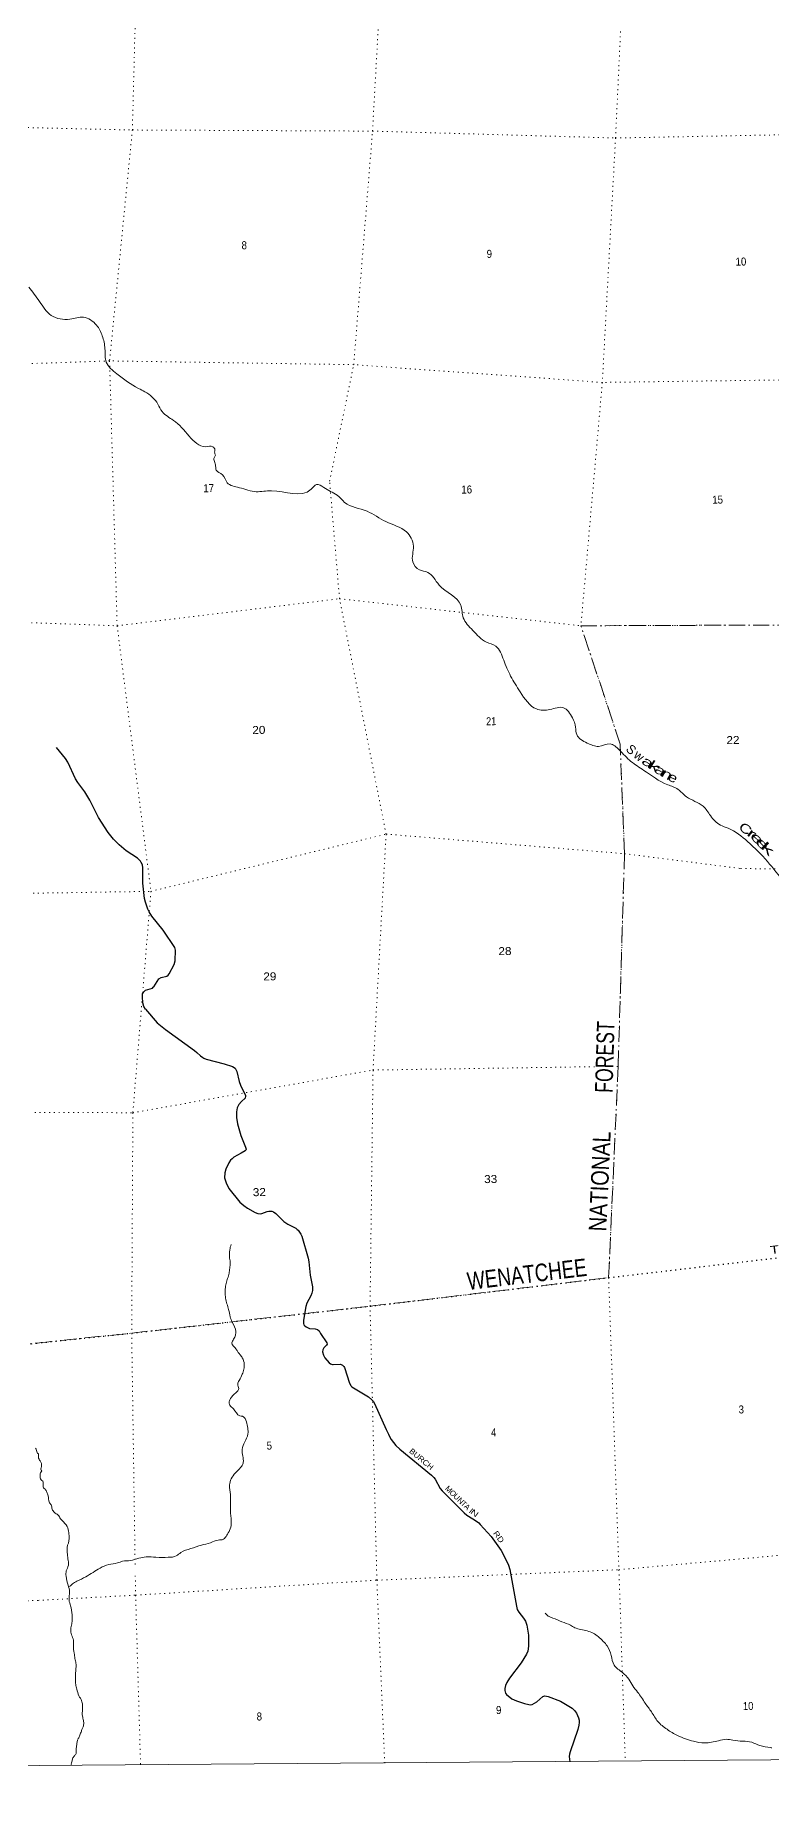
# Model space of a CAD drawing. Header units: feet. Extents: x -3 to 248627, y 0 to 184934.
# Drawn here: x 155303 to 171430, y 0 to 38384 of the extents above; entities that cross this region are included whole.
import ezdxf
from ezdxf.enums import TextEntityAlignment as Align

# ---------------------------------------------------------------- set-up
doc = ezdxf.new("R2010")
doc.units = ezdxf.units.FT
doc.header["$LTSCALE"] = 70
doc.linetypes.add('DOT_DASHED', pattern=[7.7, 5, -1.2, 0.3, -1.2])
doc.linetypes.add('DOTTED', pattern=[1.5, 0.3, -1.2])
for name, color, linetype, lineweight in [('29', 7, 'Continuous', 25), ('30', 7, 'Continuous', 35), ('39', 7, 'Continuous', 13), ('4', 7, 'Continuous', 13), ('44', 7, 'DOT_DASHED', 13), ('6', 7, 'DOTTED', 25), ('7', 7, 'DOTTED', 13)]:
    doc.layers.add(name, color=color, linetype=linetype, lineweight=lineweight)
doc.layers.add('41', color=7, linetype='Continuous')

msp = doc.modelspace()

# ---------------------------------------------------------------- linework, layer by layer
at = {"layer": '29'}
for points in [[(157719.74, 17077.8), (157686.5, 17136.63), (157664.55, 17213.51), (157651.64, 17347.78), (157657.24, 17411.18), (157683.96, 17454.89), (157719.42, 17491.71), (157870.02, 17535.97), (157891.36, 17557.6), (157905.99, 17568.58), (158013.44, 17743.24), (158063.29, 17773.57), (158183.8, 17799.95), (158213.27, 17824.82), (158238.88, 17854.1), (158348.63, 18051.77), (158371.27, 18134.61), (158377.89, 18370.24), (158361.9, 18426.28), (158108.95, 18805.11), (157861.36, 19111.57), (157801.74, 19208.52), (157772.47, 19267.09), (157716.55, 19421.47), (157699.31, 19501.36), (157660.62, 19833.24), (157662.73, 20167.58), (157655.41, 20237.13), (157628.19, 20283.57), (157611.52, 20317.66), (157542.01, 20383.55), (157294.71, 20544.55), (157143.27, 20669.08), (157020.73, 20793.54), (156906.36, 20939.61), (156692.64, 21268.67), (156500.1, 21652.37), (156389.97, 21829.94), (156236.92, 22039.11), (156184.84, 22118.67), (156021.17, 22478.83), (155972.66, 22557.93), (155775.27, 22803.42)], [(157719.74, 17077.8), (157973.06, 16781.72), (158155.97, 16635.29), (158792.49, 16170.41), (158840.05, 16130.14), (158924.19, 16056.92), (158975.4, 16020.32), (158997.35, 16005.68), (159048.57, 15983.71), (159443.66, 15881.21), (159626.57, 15822.64), (159679.6, 15786.05), (159721.68, 15712.82), (159771.06, 15493.2), (159802.16, 15412.66), (159860.69, 15288.2), (159906.41, 15193.04), (159911.9, 15171.07), (159899.09, 15130.81), (159824.11, 15061.24), (159763.74, 14995.36), (159729, 14922.14), (159708.87, 14834.3), (159714.36, 14709.82), (159732.64, 14570.73), (159809.48, 14314.48), (159911.91, 14058.23), (159924.7, 14017.99), (159917.39, 13996.02), (159904.59, 13977.7), (159816.79, 13926.45), (159655.83, 13838.6), (159613.76, 13805.67), (159580.83, 13772.73), (159540.59, 13717.82), (159474.74, 13575.06), (159456.45, 13494.52), (159450.97, 13384.69), (159482.06, 13278.55), (159546.09, 13157.73), (159787.53, 12857.56), (159871.66, 12784.37), (159955.8, 12725.78), (160120.42, 12626.96), (160175.29, 12608.66), (160226.51, 12601.32), (160266.75, 12605), (160380.15, 12652.57), (160416.73, 12659.91), (160482.58, 12656.25), (160522.82, 12641.6), (160570.38, 12608.64), (160747.8, 12432.96), (160791.7, 12403.67), (160837.49, 12376.49)], [(160837.49, 12376.49), (161007.53, 12290.2), (161042.29, 12260.91), (161060.58, 12242.61), (161117.28, 12158.41), (161141.06, 12110.83), (161280.07, 11631.29), (161292.87, 11550.75), (161322.14, 11257.91), (161373.35, 11001.67), (161373.35, 10921.13), (161362.38, 10866.23), (161336.77, 10803.99), (161248.97, 10646.59), (161227.03, 10577.03), (161175.81, 10276.87), (161175.81, 10203.66), (161188.61, 10174.38), (161197.76, 10159.73), (161234.34, 10126.79), (161307.51, 10093.84), (161431.88, 10086.51), (161483.1, 10071.87), (161517.85, 10042.6), (161548.95, 9984.02), (161686.13, 9782.7), (161693.45, 9753.41), (161680.64, 9727.78), (161622.11, 9669.21), (161598.33, 9628.95), (161592.85, 9581.35), (161612.96, 9508.15), (161644.06, 9449.57), (161739.17, 9339.75), (161770.27, 9317.8), (161809.6, 9305), (161826.97, 9303.15), (161980.61, 9310.47), (162005.31, 9305), (162031.83, 9292.18), (162061.09, 9259.22), (162072.99, 9237.28), (162185.47, 8900.48), (162211.08, 8847.43), (162222.06, 8834.62), (162236.69, 8819.95), (162602.51, 8600.31), (162674.76, 8532.63), (162704.03, 8499.68), (162734.2, 8453.89), (162990.28, 7882.83), (163035.09, 7782.2), (163045.15, 7756.58)], [(163045.15, 7756.58), (163100.03, 7663.23), (163145.76, 7601), (163202.46, 7535.11), (163284.78, 7454.58), (163979.84, 6883.52), (164032.88, 6832.27), (164060.32, 6795.67), (164170.06, 6590.67), (164212.13, 6539.42), (164301.76, 6451.57), (164696.84, 6059.88), (164755.38, 6012.3), (164886.15, 5928.12), (164985.84, 5865.87), (165016.02, 5840.26), (165048.03, 5807.3), (165282.16, 5543.74), (165501.65, 5236.25), (165620.54, 5012.94), (165668.1, 4917.76), (165691.88, 4818.94), (165838.21, 4020.92), (165856.49, 3947.7), (165889.42, 3889.14), (165991.85, 3757.36), (166035.75, 3687.8), (166065.02, 3603.61), (166104.88, 3384.23)], [(166104.88, 3384.23), (166105.26, 3244.86), (166099.77, 3142.37), (166086.96, 3036.21), (166055.87, 2966.66), (165938.81, 2776.31), (165690.05, 2446.85), (165631.51, 2348.01), (165602.25, 2285.79), (165587.61, 2216.23), (165587.61, 2172.3), (165602.25, 2117.39), (165624.2, 2088.11), (165741.26, 1992.94), (165836.37, 1945.34), (166011.97, 1890.44), (166107.08, 1864.81), (166143.66, 1861.15), (166180.25, 1868.48), (166282.68, 1927.05), (166414.38, 2044.19), (166461.93, 2055.16), (166531.44, 2044.19), (166802.15, 1941.69), (167058.22, 1787.94), (167107.6, 1740.35), (167151.5, 1678.12), (167199.06, 1575.62), (167210.03, 1528.03), (167211.87, 1473.13), (167206.37, 1414.55), (167182.6, 1319.38), (167014.32, 836.18), (166997.86, 784.93), (166992.37, 733.69), (167010.52, 617.25)]]:
    msp.add_lwpolyline(points, dxfattribs=at)
at = {"layer": '39'}
msp.add_lwpolyline([(156095.12, 562.85), (156094.45, 552.41), (156097.22, 539.21)], dxfattribs=at)
for points in [[(155167.2, 32874.11), (155397.84, 32558.16), (155658.37, 32252.46), (156066.02, 32170.68), (156363, 32211.88), (156649.47, 32039.49), (156774.05, 31806.01), (156833.14, 31519.08), (156862.07, 31231.65), (157093.59, 30977.8), (157565.58, 30655.5), (157707.58, 30583.37), (157991.67, 30312.29), (158082.9, 30148.71), (158331.47, 29957.57), (158677.13, 29613.02), (159036.99, 29381.45), (159195.94, 29378.07), (159239.24, 29314.36), (159230.09, 29259.85), (159249.26, 29195.74), (159222.05, 29138.91), (159227.42, 29058.46), (159255.27, 28956.25), (159268.78, 28869.9), (159403.27, 28765.44), (159508.71, 28594.05), (159774.03, 28483.72), (160143.54, 28397.28), (160477.08, 28416.94), (161345.35, 28453.6), (161464.39, 28552.23), (161620.29, 28490.41), (161768.55, 28404.29), (161916.74, 28322.21), (162078.28, 28163.84), (162570.28, 27968.71), (162978.33, 27741.97), (163430.59, 27517.99), (163584.59, 27208.49), (163570.3, 26859.94), (163713.94, 26689.18), (163897.92, 26631.86), (164145.92, 26354.13), (164619.87, 25915.08), (164674.77, 25638.15), (164884.5, 25363.8), (165182.44, 25107.04), (165385.06, 25017.81), (165559.1, 24712.67), (165711.72, 24364.89), (165920.69, 24016.04), (166276.84, 23645.49), (166570.71, 23632.28), (166869.73, 23671.51), (167062.44, 23453.26), (167134.26, 23247.08), (167157.12, 23082.36), (167389.47, 22899), (167638.07, 22826.64), (167886.6, 22879.12), (168085.83, 22751.58), (168345.49, 22498.2), (168624.32, 22301.52), (169148.5, 21986.13), (169375.45, 21885.22), (169557.13, 21725.18), (169924.63, 21517.9), (170084.96, 21311.19), (170301.59, 21105.41), (170473.75, 21033.79), (170898.96, 20742.92), (171332.63, 20307.22), (171702.25, 19852.33), (171989.93, 19607.48), (172352.67, 19444.42), (172449.4, 19192.35), (172727.05, 19066.12), (172998.94, 19044.49), (173319.26, 18771.99), (173570.91, 18637.27), (173936.61, 18297.08), (174233.43, 18227.55), (174773.59, 18039.26), (175116.49, 18101.36), (175268.53, 18029.41), (175357.32, 17771.17), (175478.88, 17477.23), (175639.98, 17224.22), (175750.31, 17121.37), (175840.49, 17020.19), (175973.61, 16975.94)], [(156060.24, 4449.25), (156122.21, 4506.16), (156220.41, 4563.36), (156412.93, 4661.62), (156571.23, 4757.59), (156725.5, 4853.52), (156914.18, 4927.59), (157107.17, 4965.44), (157219.64, 5000.61), (157386.62, 5018.11), (157577.5, 5068.03), (157732.3, 5097.51), (157949.82, 5089.25), (158215.61, 5087.43), (158394.55, 5119.12), (158492.65, 5190.42), (158711.43, 5276.82), (158942.37, 5353.25), (159143.28, 5407.28), (159307.93, 5465.04), (159426.58, 5482.13), (159498.38, 5569.33), (159561.95, 5676.59), (159595.01, 5823.87), (159583.12, 6053.35), (159579.11, 6305.04), (159577.88, 6460.1), (159560.11, 6669.39), (159597.28, 6806.64), (159688.9, 6932.26), (159802.7, 7054.03), (159858.32, 7149.15), (159860.22, 7163.26), (159849.05, 7302.12), (159837.82, 7449.04), (159890.9, 7610.58), (159961.99, 7786.38), (159956.94, 7915.22), (159931.69, 8051.95), (159844.16, 8172.05), (159783.67, 8183.63), (159643.53, 8335.52), (159562.36, 8415.4), (159553.67, 8495.88), (159581.34, 8560.55), (159697.12, 8686.37), (159760.78, 8783.56), (159737.93, 8871.98), (159769.47, 8956.83), (159836.86, 9092.31), (159872.23, 9201.35), (159881.39, 9316.22), (159838.02, 9452.8), (159787.11, 9524.87), (159740.36, 9580.87), (159705.67, 9638.98), (159611.92, 9781.19), (159647.57, 9855.99), (159689.11, 9948.98), (159696.57, 10023.55), (159618.42, 10230.32), (159573.19, 10348.76), (159539.71, 10507.58), (159502.5, 10630.11), (159473.29, 10758.76), (159460.21, 10883.5), (159463.67, 10956.03), (159484.84, 11079.05), (159516.19, 11188.06), (159549.49, 11305.14), (159555.16, 11351.5), (159564.75, 11412), (159575.95, 11522.85), (159561.01, 11629.46), (159563.59, 11810.72), (159592.83, 11931.8)], [(156095.12, 562.85), (156110.81, 615.34), (156124.33, 687.95), (156164.15, 744.67), (156199.96, 799.34), (156203.7, 835.62), (156203.28, 887.98), (156214.6, 984.74), (156245.77, 1115.9), (156249.73, 1123.98), (156281.39, 1194.73), (156316.92, 1283.63), (156342.55, 1352.32), (156358.43, 1380.64), (156366.15, 1423), (156363.37, 1519.64), (156340.47, 1614.1), (156341.3, 1763.13), (156340.55, 1857.77), (156321.68, 1952.27), (156264.46, 2058.52), (156217, 2203.12), (156194.03, 2307.65), (156191.05, 2428.46), (156190.05, 2555.32), (156200.62, 2744.71), (156181.69, 2847.26), (156162.63, 2965.91), (156149.95, 3040.32), (156145.19, 3132.92), (156142.04, 3275.87), (156123.48, 3332.1), (156086.31, 3448.6), (156093.34, 3577.54), (156114.65, 3682.44), (156113.47, 3831.45), (156081.71, 4028.54), (156046.52, 4149.08), (156059.13, 4336.47), (156025.79, 4477.16), (155981.96, 4672.14), (155987.03, 4795.02), (156032.41, 4912.2), (156027.53, 5018.9), (156010.34, 5155.69), (156005.15, 5302.66), (156049.9, 5498.37), (156049.89, 5500.39), (156040.83, 5627.18), (156003.52, 5761.8), (155897.8, 5889.81), (155863.27, 5927.78), (155804.18, 6015.9), (155727.26, 6067.62), (155678.35, 6141.73), (155653.44, 6236.17), (155612.69, 6296.24), (155591.47, 6433.01), (155558.62, 6513.29), (155521.88, 6575.41), (155485.4, 6605.32), (155481.04, 6647.57), (155478.47, 6718.03), (155478.37, 6730.12), (155421.42, 6802.14), (155414.57, 6904.79), (155414.49, 6914.86), (155444.1, 6989.61), (155440.05, 6991.59), (155443.44, 7072.18), (155416.29, 7194.79), (155375.29, 7287.09), (155364.63, 7361.51), (155362.64, 7359.48), (155337.96, 7423.72), (155311.38, 7475.86)], [(171429.98, 920.86), (171398.48, 925.66), (171166.56, 972.06), (170990.84, 1041.09), (170791.32, 1065.61), (170575.7, 1087.98), (170432.6, 1106.93), (170261.7, 1075.3), (169954.02, 1028.44), (169714.13, 1064.71), (169364.82, 1188.68), (169134.2, 1325.72), (168933.51, 1497.24), (168794.94, 1705.53), (168656.5, 1897.7), (168491.48, 2140), (168383.71, 2274.04), (168297.97, 2422.35), (168159.91, 2566.19), (167977.38, 2731.83), (167911.3, 2940.71), (167825.07, 3149.44), (167739.73, 3247.4), (167628.15, 3353.21), (167518.84, 3426.81), (167387.58, 3476.07), (167115.19, 3548.32), (167022.16, 3599.9), (166834.28, 3678.89), (166632.29, 3759.78), (166533.29, 3803.26), (166470.36, 3867.18)]]:
    msp.add_spline(points, degree=3, dxfattribs=at)
at = {"layer": '4'}
msp.add_lwpolyline([(0, 183577.08), (30826.42, 183598.29), (61611.62, 183645.77), (92479.02, 183767.9), (123305.1, 183916.31), (154130.93, 184107.12), (184956.47, 184340.33), (215781.67, 184615.95), (246606.46, 184933.96), (248626.55, 1367.98), (217549.25, 1047.36), (186473.05, 772.71), (155393.5, 534.37), (124315.15, 341.99), (93236.57, 192.37), (62157.81, 85.49), (31078.95, 21.37), (0, -0.01)], close=True, dxfattribs=at)
msp.add_lwpolyline([(0, 183577.08), (30826.42, 183598.29), (61611.62, 183645.77), (92479.02, 183767.9), (123305.1, 183916.31), (154130.93, 184107.12), (184956.47, 184340.33), (215781.67, 184615.95), (246606.46, 184933.96), (248626.55, 1367.98), (217549.25, 1047.36), (186473.05, 772.71), (155393.5, 534.37), (124315.15, 341.99), (93236.57, 192.37), (62157.81, 85.49), (31078.95, 21.37), (0, -0.01)], close=True, dxfattribs=at)
at = {"layer": '44'}
for points in [[(155329.96, 9773.19), (157417.62, 9991.69), (162635.17, 10580.2), (167856.13, 11205.01), (168064.61, 15827.2), (168204.21, 20478.43), (168109.95, 22872.78), (167250.13, 25463.73), (167250.13, 25463.73), (172748.67, 25485.14), (178327.83, 25616.62), (178461.54, 30982.51), (183890.88, 29847.08), (183860.87, 35187.9), (183847.79, 37732.78), (184161.37, 42082.9), (183467.3, 42093.45), (178881.61, 41968.51), (178135.7, 41952.01), (178034.76, 46571.29)], [(124219.61, 17706.45), (125410.88, 17863.53), (125387, 15221.83), (130783.07, 14625.65), (136163.38, 14307.37), (136243.46, 11762.84), (138903.49, 11744.11), (138819.83, 14341.58), (141456.83, 14377.39), (146772.34, 14461.64), (152098.32, 14809.85), (152090.71, 9402.76), (155329.96, 9773.19)]]:
    msp.add_lwpolyline(points, dxfattribs=at)
at = {"layer": '6'}
for points in [[(155329.96, 9773.19), (157417.62, 9991.69), (162635.17, 10580.2), (167856.13, 11205.01), (173087.31, 11819.93), (174507, 11744.47)], [(134424.88, 9126.47), (136327.92, 9048.37), (141601.73, 9039.7), (146848.21, 9226.28), (152090.71, 9402.76), (155329.96, 9773.19)]]:
    msp.add_lwpolyline(points, dxfattribs=at)
at = {"layer": '7'}
msp.add_line((168033.68, 15826.73), (168064.61, 15827.2), dxfattribs=at)
for points in [[(157570.37, 41578.18), (157433.03, 36308.88), (156934.06, 31257.01), (157099.12, 25463.24), (157839.65, 19654.92), (157443.79, 14812.16), (157417.62, 9991.69), (157493.66, 4899.85)], [(162955.8, 587.65), (162783.45, 4586.82), (162635.17, 10580.2), (162699.82, 15745.61), (162985.79, 20906.66), (161966.63, 26055.97), (161748.73, 28627.45), (162277.43, 31175.16), (162688.97, 36283.95), (162984.15, 41616.29)], [(168270.25, 41712.67), (168007.35, 36133.22), (167718.44, 30786.89), (167250.13, 25463.73), (168109.95, 22872.78), (168204.21, 20478.43), (168064.61, 15827.2), (167856.13, 11205.01), (168081.4, 4816.29), (168220.76, 626.23)], [(155147.09, 36360.38), (157433.03, 36308.88), (162688.97, 36283.95), (168007.35, 36133.22), (173249.11, 36234.9), (178546.76, 36361.68), (183859.32, 35113.56), (186187.8, 35149.89)], [(185318.61, 29866.34), (183890.88, 29847.08), (178461.54, 30982.51), (173057.22, 30859.99), (167718.44, 30786.89), (162277.43, 31175.16), (156934.06, 31257.01), (155182.61, 31198.52)], [(155221.58, 25530.43), (157099.12, 25463.24), (161966.63, 26055.97), (167250.13, 25463.73), (172748.67, 25485.14), (178327.83, 25616.62), (184009.55, 24512.98)], [(155262.27, 19613.65), (157839.65, 19654.92), (162985.79, 20906.66), (168204.21, 20478.43), (170745.87, 20154.47), (173437.54, 20120.92), (176781.1, 20194.91), (179826.04, 20271.58)], [(155295.24, 14820.47), (157443.79, 14812.16), (162699.82, 15745.61), (167602.27, 15820.17)], [(155368.65, 4146.26), (157503.23, 4259), (162783.45, 4586.82), (168081.4, 4816.29), (172597.67, 5218.73)], [(157496.86, 4685.78), (157503.23, 4259), (157612.4, 549.75)], [(155368.65, 4146.26), (152207.96, 3980.3), (146957.75, 3745.35), (141611.59, 3739.48), (137694.19, 3844.53)]]:
    msp.add_lwpolyline(points, dxfattribs=at)

# ---------------------------------------------------------------- texts
at = {"layer": '30'}
for s, rotation, width, p in [('BURCH', 320.094, 1.1, (163480.73, 7391.79)), ('RD', 305.52, 1.2, (165321.8, 5613.09))]:
    msp.add_text(s, height=120, rotation=rotation, dxfattribs=dict(at, width=width)).set_placement(p)
for s, rotation, p in [('M', 315.575, (164315.98, 6532.49)), ('O', 315.247, (164406.64, 6444.54)), ('U', 315.247, (164487.63, 6367.89)), ('N', 315.247, (164575.71, 6280.54)), ('T', 315.247, (164646.3, 6214.23)), ('A', 315.247, (164717.27, 6147.71))]:
    msp.add_text(s, height=120, rotation=rotation, dxfattribs=at).set_placement(p, align=Align.CENTER)
for s, rotation, width, p in [('I', 320.237, 1.2, (164808.02, 6062.01)), ('N', 322.237, 1.45, (164886.94, 6007.19))]:
    msp.add_text(s, height=120, rotation=rotation, dxfattribs=dict(at, width=width)).set_placement(p, align=Align.CENTER)
at = {"layer": '41'}
for s, rotation, p in [('S', 316.076, (168282.21, 22685.35)), ('w', 322.215, (168462.33, 22540.81))]:
    msp.add_text(s, height=200, rotation=rotation, dxfattribs=at).set_placement(p, align=Align.CENTER)
for s, rotation, width, p in [('a', 326.255, 1.7, (168660.25, 22397.76)), ('k', 328.168, 1.75, (168806.5, 22306.18)), ('a', 329.205, 1.6, (168935.55, 22215.67)), ('n', 330.694, 1.55, (169083.87, 22131.19)), ('e', 336.368, 1.3, (169224.72, 22054.43)), ('C', 326.351, 1.4, (170794.49, 20942.21)), ('r', 322.675, 1.95, (170929.94, 20843.58)), ('e', 316.508, 2, (171040.73, 20740.62)), ('e', 314.996, 2.05, (171150.61, 20626.11)), ('k', 316.217, 2.25, (171265.13, 20517.43))]:
    msp.add_text(s, height=200, rotation=rotation, dxfattribs=dict(at, width=width)).set_placement(p, align=Align.CENTER)
at = {"layer": '44'}
for s, rotation, width, p in [('FOREST', 88.281, 0.75, (167940.8, 15243.24)), ('NATIONAL', 87.417, 0.85, (167804.34, 12210.31)), ('WENATCHEE', 6.824, 0.8, (164784.6, 10933.38))]:
    msp.add_text(s, height=385, rotation=rotation, dxfattribs=dict(at, width=width)).set_placement(p)
at = {"layer": '6', "width": 1.4}
msp.add_text('T 24 N', height=175, rotation=6.704, dxfattribs=at).set_placement((171399.21, 11719.33))
at = {"layer": '7'}
for s, width, p in [('8', 0.9, (159823.75, 33699.49)), ('9', 0.9, (165188.06, 33511.37)), ('10', 0.9, (170636.46, 33340.3)), ('17', 0.9, (158987.04, 28384.22)), ('16', 0.9, (164634.15, 28354.99)), ('15', 0.9, (170125.79, 28133.48)), ('21', 0.85, (165176.61, 23286.85)), ('20', 1.1, (160059.05, 23094.63)), ('22', 1.1, (170435.87, 22874.6)), ('28', 1.1, (165445.19, 18258.69)), ('29', 1.1, (160299.83, 17704.8)), ('33', 1.1, (165133.21, 13272.44)), ('32', 1.1, (160070.57, 12986.29)), ('3', 0.9, (170702.41, 8233.31)), ('4', 0.9, (165283.28, 7733.23)), ('5', 0.9, (160373.21, 7442.47)), ('10', 0.9, (170793.23, 1746.16)), ('8', 0.9, (160154.24, 1517.52)), ('9', 0.9, (165392.85, 1659.18))]:
    msp.add_text(s, height=175, rotation=0.957, dxfattribs=dict(at, width=width)).set_placement(p)

doc.saveas('drawing.dxf')
